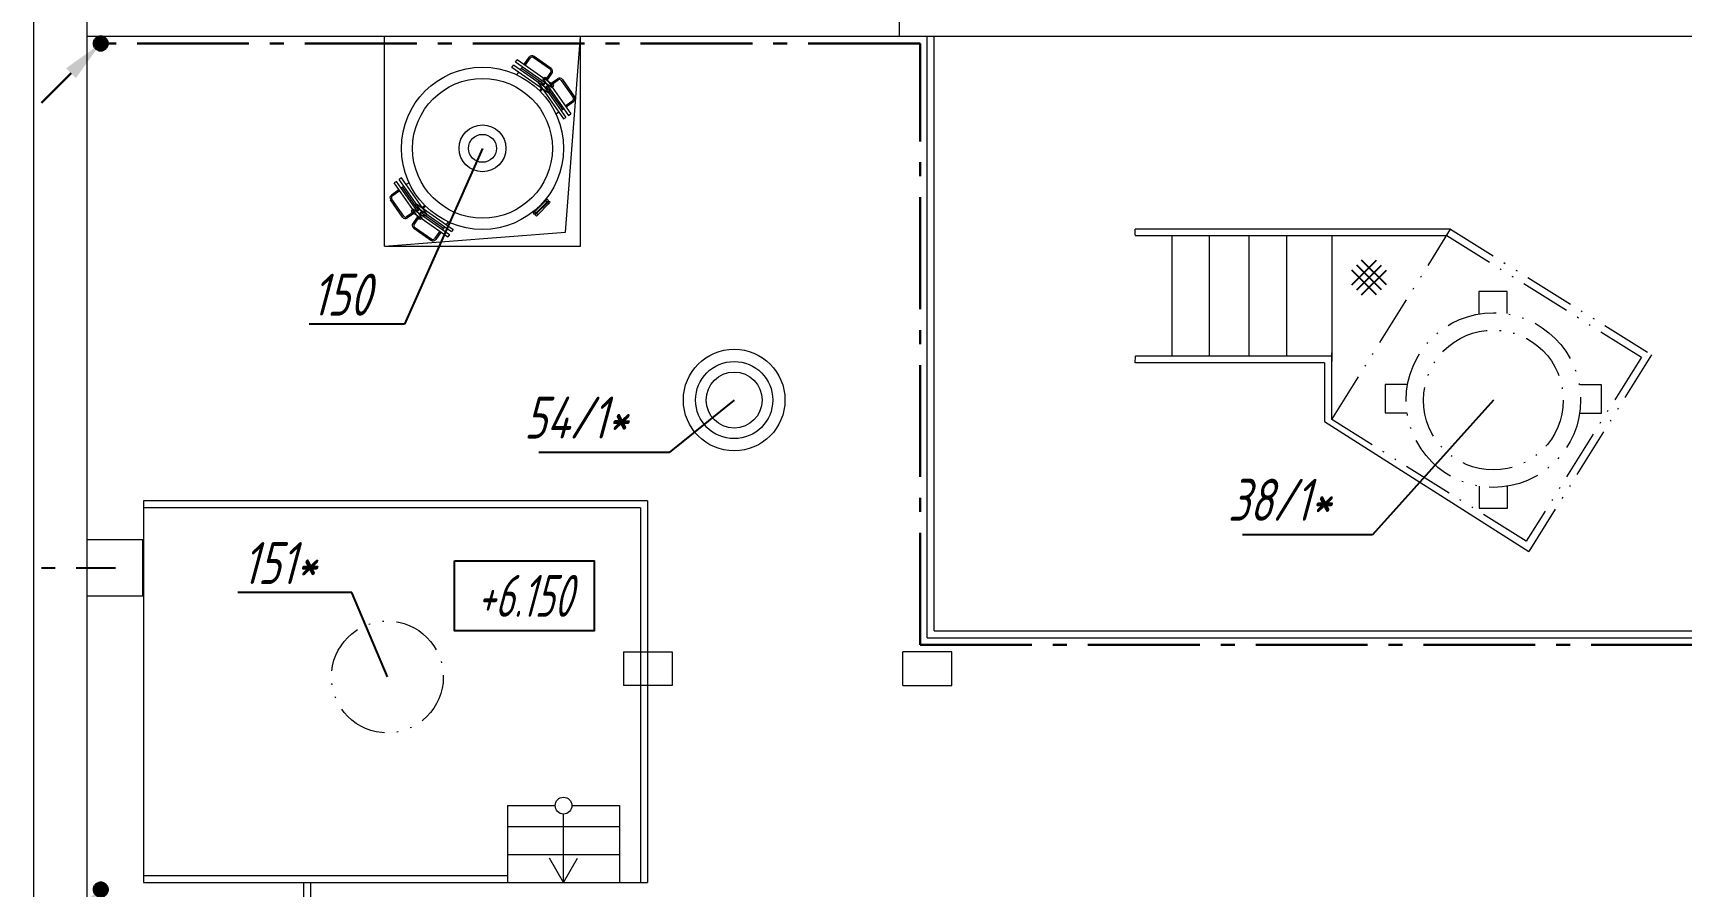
# Model space of a CAD drawing. Header units: millimetres. Extents: x -14296 to 10264, y -13087 to -5602.
# Drawn here: x -1783.3 to -1665.4, y -12624.1 to -12563.1 of the extents above; entities that cross this region are included whole.
import ezdxf
from ezdxf import colors
from ezdxf.entities.mleader import LeaderData, LeaderLine
from ezdxf.math import Vec2, Vec3

# ---------------------------------------------------------------- set-up
doc = ezdxf.new("R2010")
doc.units = ezdxf.units.MM
doc.linetypes.add('ACAD_ISO12W100', pattern=[21, 12, -3, 0, -3, 0, -3])
doc.linetypes.add('gost6', pattern=[12, 8, -1.5, 1, -1.5])
for name, color, linetype, lineweight in [('Заземление (Сущ)', 6, 'gost6', 25), ('Линия выноска', 137, 'Continuous', 25), ('Осевая', 4, 'gost6', 25), ('основной', 3, 'Continuous', 15), ('Рамка тонкая', 5, 'Continuous', 25), ('Строительный', 251, 'Continuous', 13), ('Текст', 7, 'Continuous', 20), ('Технологическое', 156, 'Continuous', 18)]:
    doc.layers.add(name, color=color, linetype=linetype, lineweight=lineweight)
doc.layers.add('линии', color=5, linetype='Continuous')
doc.styles.add('Simplex', font='simplex.shx', dxfattribs={"width": 0.7, "oblique": 15})
doc.linetypes.add('ограждение1', pattern='A,0.25,-0.1,[133,ltypeshp.shx,S=0.1,R=0,X=-0.1,Y=0],-0.1,1', length=1.45)

# ---------------------------------------------------------------- blocks, each defined once
blk = doc.blocks.new('Площадка')
at = {"layer": 'линии'}
for p, q in [((-2.48, -1.06), (1.06, 2.48)), ((2.48, -1.06), (-1.06, 2.48)), ((2.48, -1.06), (-1.06, 2.48)), ((1.06, -2.48), (-2.48, 1.06)), ((1.06, -2.48), (-2.48, 1.06)), ((-1.77, -1.77), (1.77, 1.77)), ((1.77, -1.77), (-1.77, 1.77)), ((1.77, -1.77), (-1.77, 1.77)), ((-1.06, -2.48), (2.48, 1.06))]:
    blk.add_line(p, q, dxfattribs=at)
blk = doc.blocks.new('_None')
blk = doc.blocks.new('A$C218E5FD8')
at = {"layer": 'Заземление (Сущ)', "lineweight": 30}
blk.add_hatch(color=256, dxfattribs=at).paths.add_polyline_path([(4.74, 4.24, 1), (3.74, 4.24, 1)])
blk.add_line((2.12, 2.12), (0, 0), dxfattribs=at)
blk.add_circle((4.24, 4.24), 0.5, dxfattribs=at)
blk.add_solid([(2.47, 1.77), (1.77, 2.47), (4.24, 4.24)], dxfattribs=at)

msp = doc.modelspace()

# ---------------------------------------------------------------- linework, layer by layer
at = {"layer": 'Заземление (Сущ)', "lineweight": 30}
for p, q in [((-1719.80741, -12563.80291), (-1778.40741, -12563.80291)), ((-1719.80741, -12606.80291), (-1719.80741, -12563.80291)), ((-1719.80741, -12606.80291), (-1554.80741, -12606.80291))]:
    msp.add_line(p, q, dxfattribs=at)
at = {"layer": 'Осевая'}
msp.add_line((-1816.15747, -12601.30291), (-1777.35747, -12601.30291), dxfattribs=at)
at = {"layer": 'Рамка тонкая'}
msp.add_lwpolyline([(-1753.11198, -12600.80135), (-1743.11198, -12600.80135), (-1743.11198, -12605.80135), (-1753.11198, -12605.80135)], close=True, dxfattribs=at)
at = {"layer": 'Строительный'}
for p, q in [((-1783.20741, -12538.50291), (-1783.20741, -12720.30291)), ((-1779.40741, -12542.30291), (-1779.40741, -12720.30291)), ((-1775.40741, -12599.30291), (-1779.40741, -12599.30291)), ((-1779.40741, -12599.30291), (-1779.40741, -12603.30291)), ((-1775.40741, -12603.30291), (-1775.40741, -12599.30291)), ((-1779.40741, -12603.30291), (-1775.40741, -12603.30291)), ((-1741.03241, -12607.30291), (-1737.53241, -12607.30291)), ((-1741.03241, -12607.30291), (-1741.03241, -12609.70291)), ((-1737.53241, -12607.30291), (-1737.53241, -12609.70291)), ((-1721.03241, -12609.70291), (-1721.03241, -12607.30291)), ((-1717.53241, -12607.30291), (-1721.03241, -12607.30291)), ((-1717.53241, -12609.70291), (-1717.53241, -12607.30291)), ((-1737.53241, -12609.70291), (-1741.03241, -12609.70291)), ((-1721.03241, -12609.70291), (-1717.53241, -12609.70291))]:
    msp.add_line(p, q, dxfattribs=at)
at = {"layer": 'Строительный', "ltscale": 0.3}
for p, q in [((-1721.30741, -12541.30291), (-1721.30741, -12563.30291)), ((-1719.30741, -12563.30291), (-1779.40741, -12563.30291)), ((-1758.10741, -12578.30291), (-1758.10741, -12563.30291)), ((-1745.17547, -12577.30204), (-1744.10741, -12563.30291)), ((-1744.10741, -12578.30291), (-1744.10741, -12563.30291)), ((-1597.30741, -12563.30291), (-1721.30741, -12563.30291)), ((-1719.30741, -12606.30291), (-1719.30741, -12563.30291)), ((-1758.10741, -12578.30291), (-1745.17547, -12577.30204)), ((-1758.10741, -12578.30291), (-1744.10741, -12578.30291)), ((-1739.30741, -12596.50083), (-1775.35747, -12596.50083)), ((-1775.35747, -12596.50083), (-1775.35747, -12623.80291)), ((-1739.30741, -12596.50083), (-1739.30741, -12623.80291)), ((-1719.30741, -12606.30291), (-1555.30741, -12606.30291)), ((-1749.30741, -12618.30291), (-1745.90741, -12618.30291)), ((-1749.30741, -12618.30291), (-1749.30741, -12623.80291)), ((-1745.30741, -12623.80291), (-1745.30741, -12618.90291)), ((-1744.70741, -12618.30291), (-1741.30741, -12618.30291)), ((-1741.30741, -12618.30291), (-1741.30741, -12623.80291)), ((-1749.30741, -12619.80291), (-1741.30741, -12619.80291)), ((-1749.30741, -12621.80291), (-1741.30741, -12621.80291)), ((-1745.30741, -12623.80291), (-1746.30741, -12622.07086)), ((-1745.30741, -12623.80291), (-1744.30741, -12622.07086)), ((-1775.35747, -12623.80291), (-1746.90741, -12623.80291)), ((-1763.40741, -12623.80291), (-1763.40741, -12638.80291)), ((-1750.30741, -12623.80291), (-1739.30741, -12623.80291))]:
    msp.add_line(p, q, dxfattribs=at)
at = {"layer": 'Строительный', "linetype": 'ограждение1', "ltscale": 3}
for p, q in [((-1718.80741, -12605.80291), (-1718.80741, -12563.30291)), ((-1739.80741, -12597.00083), (-1775.35747, -12597.00083)), ((-1739.80741, -12597.00083), (-1739.80741, -12623.80291)), ((-1718.80741, -12605.80291), (-1555.30741, -12605.80291)), ((-1775.35747, -12623.30291), (-1749.30741, -12623.30291)), ((-1763.90741, -12623.80291), (-1763.90741, -12638.80291))]:
    msp.add_line(p, q, dxfattribs=at)
at = {"layer": 'Строительный', "ltscale": 100}
for p, q in [((-1681.86427, -12577.08961), (-1704.42048, -12577.08961)), ((-1704.42048, -12577.52027), (-1704.42048, -12577.08961)), ((-1701.81608, -12577.53099), (-1701.81608, -12586.16756)), ((-1699.11047, -12586.16756), (-1699.11047, -12577.53099)), ((-1696.29601, -12577.53099), (-1696.29601, -12586.16756)), ((-1693.5904, -12586.16756), (-1693.5904, -12577.53099)), ((-1690.36823, -12577.53099), (-1690.36823, -12586.53622)), ((-1690.10578, -12577.53099), (-1682.14007, -12577.53099)), ((-1704.42048, -12586.6432), (-1704.40782, -12586.16756)), ((-1690.36823, -12590.69803), (-1690.36823, -12585.9253)), ((-1690.89325, -12586.6432), (-1690.89325, -12590.83371)), ((-1690.89325, -12590.83371), (-1676.27425, -12600.13282))]:
    msp.add_line(p, q, dxfattribs=at)
for points in [[(-1704.42048, -12577.53099), (-1690.10578, -12577.53099)], [(-1690.35527, -12586.16756), (-1704.40782, -12586.16756)], [(-1690.89325, -12586.6432), (-1704.42048, -12586.6432)]]:
    msp.add_lwpolyline(points, dxfattribs=at)
at = {"layer": 'Строительный', "linetype": 'ACAD_ISO12W100', "ltscale": 0.3}
msp.add_lwpolyline([(-1682.14008, -12577.53098), (-1668.2235, -12586.2281), (-1676.45138, -12599.39473), (-1690.36823, -12590.69803), (-1681.86427, -12577.08961), (-1667.4942, -12586.06953), (-1676.27425, -12600.13282)], dxfattribs=at)
at = {"layer": 'Строительный', "ltscale": 0.3}
msp.add_circle((-1745.30741, -12618.30291), 0.6, dxfattribs=at)
at = {"layer": 'Технологическое'}
for p, q in [((-1748.74716, -12565.14262), (-1748.63245, -12564.97878)), ((-1746.01116, -12566.81423), (-1748.63245, -12564.97878)), ((-1748.14095, -12565.32293), (-1747.76813, -12564.79048)), ((-1748.05904, -12565.38029), (-1747.68621, -12564.84784)), ((-1746.24858, -12565.67137), (-1747.47731, -12564.811)), ((-1746.19122, -12565.58945), (-1747.41995, -12564.72909)), ((-1749.00527, -12565.51123), (-1748.89056, -12565.3474)), ((-1746.38398, -12567.34668), (-1749.00527, -12565.51123)), ((-1746.26927, -12567.18285), (-1748.89056, -12565.3474)), ((-1746.12587, -12566.97806), (-1748.74716, -12565.14262)), ((-1748.64964, -12566.0494), (-1748.51378, -12565.85538)), ((-1748.39906, -12565.69155), (-1748.25567, -12565.48676)), ((-1746.68906, -12566.73631), (-1748.32737, -12565.58916)), ((-1746.78256, -12566.32138), (-1746.61873, -12566.20666)), ((-1746.61873, -12566.20666), (-1744.78328, -12568.82795)), ((-1746.58457, -12566.41273), (-1746.21174, -12565.88028)), ((-1746.50265, -12566.47008), (-1746.12983, -12565.93763)), ((-1747.15117, -12566.57949), (-1746.98734, -12566.46477)), ((-1747.15117, -12566.57949), (-1745.31573, -12569.20077)), ((-1747.01133, -12567.19655), (-1746.87548, -12567.00253)), ((-1747.00105, -12567.20683), (-1746.80703, -12567.07098)), ((-1746.98734, -12566.46477), (-1745.1519, -12569.08606)), ((-1746.78256, -12566.32138), (-1744.94711, -12568.94266)), ((-1746.76076, -12566.8387), (-1746.61737, -12566.63391)), ((-1746.6432, -12566.95626), (-1746.43841, -12566.81287)), ((-1746.5408, -12566.88457), (-1745.39365, -12568.52287)), ((-1746.38398, -12567.34668), (-1746.26927, -12567.18285)), ((-1746.27458, -12566.69815), (-1745.74213, -12566.32533)), ((-1746.21722, -12566.78007), (-1745.68477, -12566.40724)), ((-1746.12587, -12566.97806), (-1746.01116, -12566.81423)), ((-1745.47586, -12566.44408), (-1744.6155, -12567.67281)), ((-1745.39395, -12566.38672), (-1744.53358, -12567.61545)), ((-1745.49605, -12568.59457), (-1745.29126, -12568.45117)), ((-1745.18478, -12568.25454), (-1744.65234, -12567.88172)), ((-1745.12743, -12568.33646), (-1744.59498, -12567.96363)), ((-1745.8539, -12568.84514), (-1745.65988, -12568.70928)), ((-1745.31573, -12569.20077), (-1745.1519, -12569.08606)), ((-1744.94711, -12568.94266), (-1744.78328, -12568.82795)), ((-1757.08739, -12574.26936), (-1757.61984, -12574.64219)), ((-1757.03003, -12574.35128), (-1757.56248, -12574.7241)), ((-1757.2677, -12573.66316), (-1757.43153, -12573.77787)), ((-1755.59609, -12576.39916), (-1757.43153, -12573.77787)), ((-1755.43226, -12576.28444), (-1757.2677, -12573.66316)), ((-1756.89908, -12573.40505), (-1757.06291, -12573.51976)), ((-1755.22747, -12576.14105), (-1757.06291, -12573.51976)), ((-1756.71877, -12574.01125), (-1756.92356, -12574.15465)), ((-1755.06364, -12576.02633), (-1756.89908, -12573.40505)), ((-1755.67401, -12575.72125), (-1756.82116, -12574.08295)), ((-1756.36092, -12573.76068), (-1756.55494, -12573.89654)), ((-1756.82087, -12576.2191), (-1757.68123, -12574.99037)), ((-1756.73895, -12576.16174), (-1757.59931, -12574.93301)), ((-1756.08894, -12575.62776), (-1756.20365, -12575.79159)), ((-1756.08894, -12575.62776), (-1753.46765, -12577.46321)), ((-1755.83083, -12575.25914), (-1755.94555, -12575.42297)), ((-1755.94555, -12575.42297), (-1753.32426, -12577.25842)), ((-1755.83083, -12575.25914), (-1753.20954, -12577.09459)), ((-1755.57162, -12575.64956), (-1755.7764, -12575.79295)), ((-1755.21376, -12575.39899), (-1755.40779, -12575.53484)), ((-1755.20348, -12575.40927), (-1755.33934, -12575.60329)), ((-1747.47335, -12575.92786), (-1746.4834, -12574.93791)), ((-1747.2466, -12576.15366), (-1746.25653, -12575.16358)), ((-1746.391, -12575.02936), (-1747.22539, -12575.86375)), ((-1746.54657, -12575.22735), (-1747.18296, -12575.86375)), ((-1746.56071, -12575.28392), (-1747.1264, -12575.84961)), ((-1746.34892, -12575.28358), (-1746.6011, -12575.0314)), ((-1746.58192, -12575.26271), (-1746.56071, -12575.28392)), ((-1746.34858, -12575.07179), (-1746.56071, -12575.28392)), ((-1746.54657, -12575.22735), (-1746.54657, -12575.18493)), ((-1746.39135, -12575.02971), (-1746.4834, -12574.93791)), ((-1746.25653, -12575.16358), (-1746.34858, -12575.07179)), ((-1755.99759, -12575.82575), (-1756.53004, -12576.19858)), ((-1755.94023, -12575.90767), (-1756.47268, -12576.28049)), ((-1756.20365, -12575.79159), (-1753.58237, -12577.62704)), ((-1755.71216, -12576.13574), (-1756.08499, -12576.66819)), ((-1755.63025, -12576.1931), (-1756.00307, -12576.72554)), ((-1755.45405, -12575.76712), (-1755.59745, -12575.97191)), ((-1755.43226, -12576.28444), (-1755.59609, -12576.39916)), ((-1755.52575, -12575.86951), (-1753.88745, -12577.01667)), ((-1755.06364, -12576.02633), (-1755.22747, -12576.14105)), ((-1753.56518, -12576.55642), (-1753.70103, -12576.75044)), ((-1747.47335, -12575.92786), (-1747.38143, -12576.01979)), ((-1747.22539, -12575.86375), (-1747.38095, -12576.01931)), ((-1747.12099, -12576.06715), (-1747.38047, -12575.80766)), ((-1747.1264, -12575.84961), (-1747.33853, -12576.06174)), ((-1747.33853, -12576.06174), (-1747.2466, -12576.15366)), ((-1747.18296, -12575.86375), (-1747.22539, -12575.86375)), ((-1747.14761, -12575.82839), (-1747.1264, -12575.84961)), ((-1756.02359, -12577.01637), (-1754.79487, -12577.87673)), ((-1755.96624, -12576.93445), (-1754.73751, -12577.79482)), ((-1754.15577, -12577.22553), (-1754.5286, -12577.75798)), ((-1754.07386, -12577.28289), (-1754.44668, -12577.81534)), ((-1753.81575, -12576.91427), (-1753.95914, -12577.11906)), ((-1753.46765, -12577.46321), (-1753.58237, -12577.62704)), ((-1753.20954, -12577.09459), (-1753.32426, -12577.25842))]:
    msp.add_line(p, q, dxfattribs=at)
at = {"layer": 'Технологическое', "ltscale": 0.2}
for p, q in [((-1747.1799, -12575.63441), (-1747.21316, -12575.60115)), ((-1746.77685, -12575.23136), (-1746.81007, -12575.19815))]:
    msp.add_line(p, q, dxfattribs=at)
at = {"layer": 'Технологическое', "linetype": 'ACAD_ISO12W100', "ltscale": 0.3}
for points in [[(-1677.82168, -12583.10664), (-1677.82168, -12581.53634), (-1679.84186, -12581.53634), (-1679.84186, -12583.10664)], [(-1684.97869, -12588.19731), (-1686.54899, -12588.19731), (-1686.54899, -12590.21748), (-1684.97869, -12590.21748)], [(-1672.63424, -12590.23002), (-1671.06395, -12590.23002), (-1671.06395, -12588.20985), (-1671.26694, -12588.20985)], [(-1671.26694, -12588.20985), (-1672.63424, -12588.20985)], [(-1679.82861, -12595.46328), (-1679.82861, -12595.46328), (-1679.82861, -12597.03358), (-1677.80843, -12597.03358), (-1677.80843, -12595.46328)]]:
    msp.add_lwpolyline(points, dxfattribs=at)
at = {"layer": 'Технологическое'}
for centre, radius in [((-1751.10741, -12571.30291), 5.8), ((-1751.10741, -12571.30291), 5), ((-1751.10741, -12571.30291), 1.675), ((-1751.10741, -12571.30291), 1), ((-1733.10741, -12589.30291), 2.76), ((-1733.10741, -12589.30291), 2)]:
    msp.add_circle(centre, radius, dxfattribs=at)
at = {"layer": 'Технологическое', "linetype": 'ACAD_ISO12W100', "ltscale": 0.3}
for centre, radius in [((-1678.80553, -12589.30291), 6.24054), ((-1678.80553, -12589.30291), 5), ((-1678.80553, -12589.30291), 5), ((-1757.90741, -12609.10291), 4)]:
    msp.add_circle(centre, radius, dxfattribs=at)
at = {"layer": 'Технологическое', "ltscale": 0.3}
msp.add_circle((-1733.10741, -12589.30291), 3.63302, dxfattribs=at)
at = {"layer": 'Технологическое'}
for centre, radius, start, end in [((-1747.56334, -12564.93388), 0.25, 55, 145), ((-1747.56334, -12564.93388), 0.15, 55, 145), ((-1746.33461, -12565.79424), 0.15, 325, 55), ((-1746.33461, -12565.79424), 0.25, 325, 55), ((-1745.59874, -12566.53012), 0.25, 35, 125), ((-1745.59874, -12566.53012), 0.15, 35, 125), ((-1744.73837, -12567.75885), 0.15, 305, 35), ((-1744.73837, -12567.75885), 0.25, 305, 35), ((-1757.47644, -12574.84698), 0.25, 125, 215), ((-1757.47644, -12574.84698), 0.15, 125, 215), ((-1756.61608, -12576.0757), 0.25, 215, 305), ((-1756.61608, -12576.0757), 0.15, 215, 305), ((-1755.8802, -12576.81158), 0.25, 145, 235), ((-1755.8802, -12576.81158), 0.15, 145, 235), ((-1754.65147, -12577.67195), 0.25, 235, 325), ((-1754.65147, -12577.67195), 0.15, 235, 325)]:
    msp.add_arc(centre, radius, start, end, dxfattribs=at)

# ---------------------------------------------------------------- block references
at = {"layer": 'основной', "ltscale": 100, "xscale": 0.5, "yscale": 0.5, "zscale": 0.5}
msp.add_blockref('Площадка', (-1687.69818, -12580.54493), dxfattribs=at)
at = {"layer": 'Строительный'}
for p in [(-1782.65002, -12568.04554), (-1782.65002, -12628.54554)]:
    msp.add_blockref('A$C218E5FD8', p, dxfattribs=at)

# ---------------------------------------------------------------- texts
at = {"layer": 'Текст', "insert": (-1748.11198, -12603.30135), "char_height": 3, "width": 10, "attachment_point": 5, "style": 'Simplex'}
msp.add_mtext('{\\W0.6;+6.150}', dxfattribs=at)

# ---------------------------------------------------------------- leaders
at = {"layer": 'Линия выноска'}
ml = msp.add_multileader_mtext('Standard', dxfattribs=at)
ml.set_content('{\\W0.7;150}', color=2, style='Simplex')
ml.set_leader_properties()
ml.set_arrow_properties(name='NONE')
ml.build(insert=Vec2(0, 0))
ml.multileader.update_dxf_attribs({"text_left_attachment_type": 6, "text_right_attachment_type": 6, "dogleg_length": 0})
ctx = ml.context
ctx.base_point, ctx.char_height, ctx.plane_origin = Vec3(-1765.73824, -12583.86648), 3, Vec3(-1737.51985, -12612.57652)
ctx.left_attachment, ctx.right_attachment, ctx.text_align_type = 6, 6, 1
notes = []
notes.append((ctx, [(0, (1, 1, 0), (-1756.68751, -12583.86648), (-1, 0), 0, [(1, [(-1751.10741, -12571.30291)], 0, [])])]))
ctx.mtext.insert, ctx.mtext.alignment, ctx.mtext.flow_direction = Vec3(-1761.21287, -12580.26648), 2, 5
ml = msp.add_multileader_mtext('Standard', dxfattribs=at)
ml.set_content('{\\W0.7;54/1*}', color=2, style='Simplex')
ml.set_leader_properties()
ml.set_arrow_properties(name='NONE')
ml.build(insert=Vec2(0, 0))
ml.multileader.update_dxf_attribs({"text_left_attachment_type": 6, "text_right_attachment_type": 6, "dogleg_length": 0})
ctx = ml.context
ctx.base_point, ctx.char_height, ctx.plane_origin = Vec3(-1751.09909, -12593.05431), 3, Vec3(-1718.59555, -12615.74207)
ctx.left_attachment, ctx.right_attachment, ctx.text_align_type = 6, 6, 1
notes.append((ctx, [(0, (1, 1, 0), (-1737.7632, -12593.05431), (-1, 0), 0, [(1, [(-1733.10741, -12589.30291)], 0, [])])]))
ctx.mtext.insert, ctx.mtext.alignment, ctx.mtext.flow_direction = Vec3(-1744.43115, -12589.05431), 2, 5
ml = msp.add_multileader_mtext('Standard', dxfattribs=at)
ml.set_content('{\\W0.7;38/1*}', color=2, style='Simplex')
ml.set_leader_properties()
ml.set_arrow_properties(name='NONE')
ml.build(insert=Vec2(0, 0))
ml.multileader.update_dxf_attribs({"text_left_attachment_type": 6, "text_right_attachment_type": 6, "dogleg_length": 0})
ctx = ml.context
ctx.base_point, ctx.char_height, ctx.plane_origin = Vec3(-1700.78533, -12598.93492), 3, Vec3(-1668.28179, -12621.62268)
ctx.left_attachment, ctx.right_attachment, ctx.text_align_type = 6, 6, 1
notes.append((ctx, [(0, (1, 1, 0), (-1687.44944, -12598.93492), (-1, 0), 0, [(1, [(-1678.80553, -12589.30291)], 0, [])])]))
ctx.mtext.insert, ctx.mtext.alignment, ctx.mtext.flow_direction = Vec3(-1694.11739, -12594.93492), 2, 5
ml = msp.add_multileader_mtext('Standard', dxfattribs=at)
ml.set_content('{\\W0.7;151*}', color=2, style='Simplex')
ml.set_leader_properties()
ml.set_arrow_properties(name='NONE')
ml.build(insert=Vec2(0, 0))
ml.multileader.update_dxf_attribs({"text_left_attachment_type": 6, "text_right_attachment_type": 6, "dogleg_length": 0})
ctx = ml.context
ctx.base_point, ctx.char_height, ctx.plane_origin = Vec3(-1770.82968, -12603.05981), 3, Vec3(-1741.27301, -12625.74756)
ctx.left_attachment, ctx.right_attachment, ctx.text_align_type = 6, 6, 1
notes.append((ctx, [(0, (1, 1, 0), (-1760.44066, -12603.05981), (-1, 0), 0, [(1, [(-1757.90741, -12609.10291)], 0, [])])]))
ctx.mtext.insert, ctx.mtext.alignment, ctx.mtext.flow_direction = Vec3(-1765.63517, -12599.45981), 2, 5
for ctx, leaders in notes:
    for number, flags, end, landing, length, lines in leaders:
        leader = LeaderData()
        leader.index, (leader.has_last_leader_line, leader.has_dogleg_vector, leader.attachment_direction) = number, flags
        leader.last_leader_point, leader.dogleg_vector, leader.dogleg_length = Vec3(end), Vec3(landing), length
        for number, points, colour, breaks in lines:
            line = LeaderLine()
            line.index, line.vertices, line.color, line.breaks = number, Vec3.list(points), colors.encode_raw_color(colour), breaks
            leader.lines.append(line)
        ctx.leaders.append(leader)

doc.saveas('drawing.dxf')
